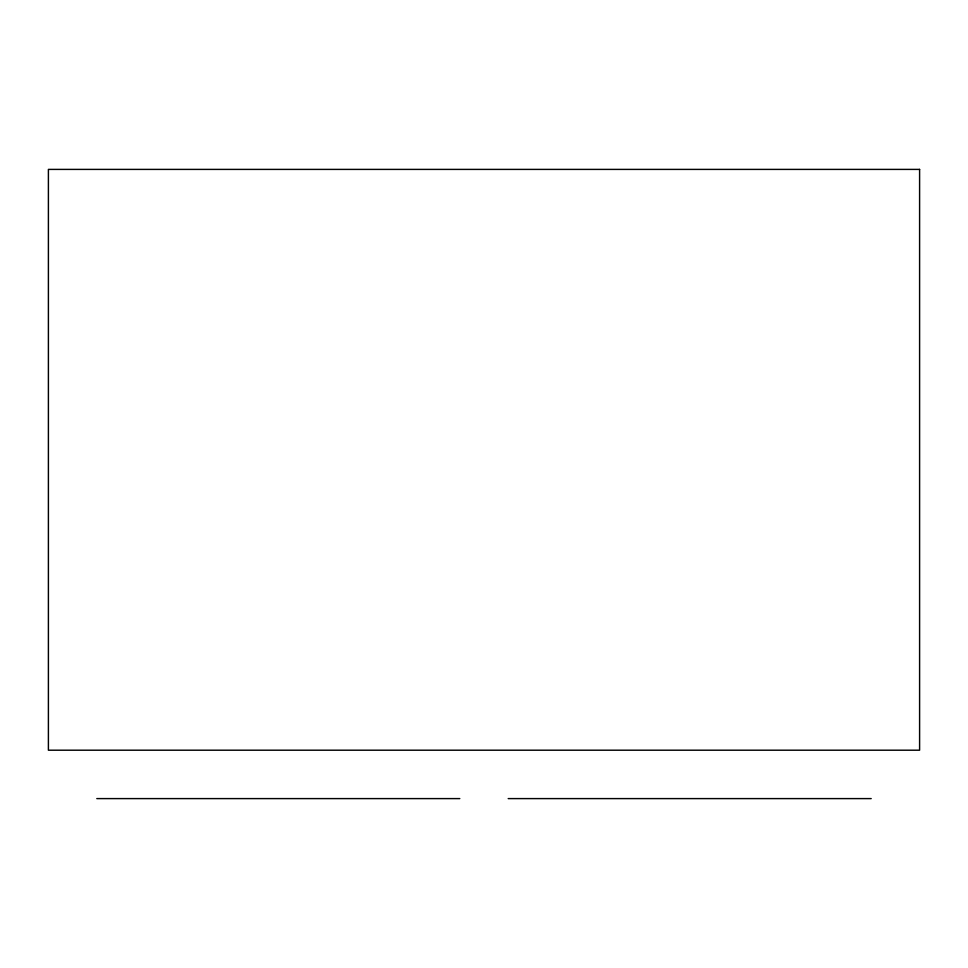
<?xml version="1.0" encoding="UTF-8"?>
<svg xmlns="http://www.w3.org/2000/svg" width="968" height="968" viewBox="0 0 968 968"><rect width="100%" height="100%" fill="white"/><g stroke="black" fill="none" stroke-linecap="round" stroke-linejoin="round"><path stroke-width="1.45" d="M96.8 798.6L459.8 798.6M508.2 798.6L871.2 798.6M919.6 169.4L48.4 169.4L48.4 750.2L919.6 750.2L919.6 169.4"/></g></svg>
